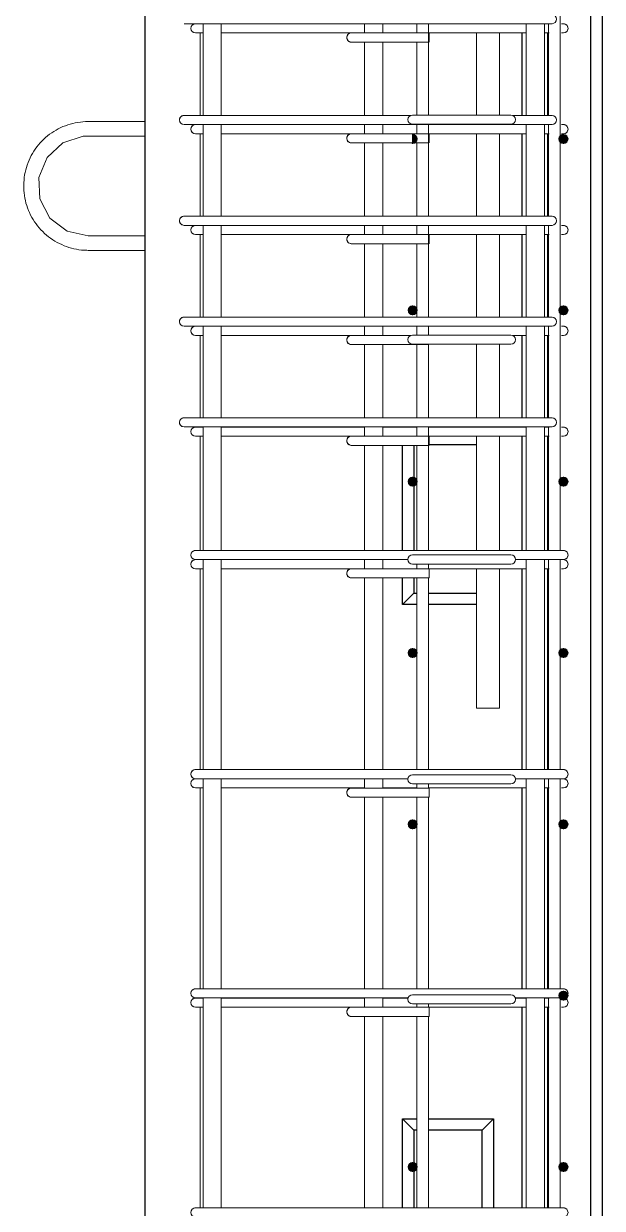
# Model space of a CAD drawing. Header units: millimetres. Extents: x -8986 to 3673, y -4076 to 6166.
# Drawn here: x 742 to 1248, y 1602 to 2639 of the extents above; entities that cross this region are included whole.
import ezdxf

# ---------------------------------------------------------------- set-up
doc = ezdxf.new("R2010")
doc.units = ezdxf.units.MM
for name, color, linetype, lineweight in [('A-GENM', 13, 'Continuous', 18), ('A-WALL', 113, 'Continuous', 25), ('S-RBAR', 171, 'Continuous', 18)]:
    doc.layers.add(name, color=color, linetype=linetype, lineweight=lineweight)

# ---------------------------------------------------------------- blocks, each defined once
blk = doc.blocks.new('12_7Ø_ Lifting Insert_COLUMN - 12_9Ø Lifting insert-1653057-Elevation Right 1')
at = {"layer": 'A-GENM'}
for p, q in [((20064.6, 2553.3), (20014.6, 2553.3)), ((20014.6, 2540.6), (20064.6, 2540.6)), ((20064.6, 2453.3), (20014.6, 2453.3)), ((20014.6, 2440.6), (20064.6, 2440.6))]:
    blk.add_line(p, q, dxfattribs=at)
at = {"layer": 'A-GENM', "flags": 128}
for points in [[(20014.6, 2553.3), (20012.3, 2553.3), (20010.1, 2553.2), (20007.8, 2552.9), (20005.6, 2552.6), (20003.4, 2552.2), (20001.2, 2551.7), (19999, 2551.2), (19996.8, 2550.5), (19994.7, 2549.7), (19992.6, 2548.9), (19990.6, 2548), (19988.5, 2547), (19986.6, 2545.9), (19984.6, 2544.7), (19982.8, 2543.5), (19980.9, 2542.2), (19979.1, 2540.8), (19977.4, 2539.4), (19975.7, 2537.8), (19974.1, 2536.3), (19972.6, 2534.6), (19971.1, 2532.9), (19969.7, 2531.1), (19968.4, 2529.3), (19967.2, 2527.4), (19966, 2525.5), (19964.9, 2523.6), (19963.8, 2521.6), (19962.9, 2519.5), (19962, 2517.4), (19961.3, 2515.3), (19960.6, 2513.2), (19960, 2511), (19959.5, 2508.8), (19959, 2506.6), (19958.7, 2504.3), (19958.5, 2502.1), (19958.3, 2499.9), (19958.2, 2497.6), (19958.2, 2495.4), (19958.4, 2493.1), (19958.6, 2490.9), (19958.8, 2488.6), (19959.2, 2486.4), (19959.7, 2484.2), (19960.2, 2482), (19960.9, 2479.9), (19961.6, 2477.7), (19962.4, 2475.6), (19963.3, 2473.6), (19964.3, 2471.5), (19965.4, 2469.5), (19966.5, 2467.6), (19967.7, 2465.7), (19969, 2463.8), (19970.4, 2462), (19971.8, 2460.3), (19973.3, 2458.6), (19974.9, 2457), (19976.5, 2455.4), (19978.2, 2454), (19979.9, 2452.5), (19981.8, 2451.2), (19983.6, 2449.9), (19985.5, 2448.7), (19987.5, 2447.6), (19989.5, 2446.5), (19991.5, 2445.6), (19993.6, 2444.7), (19995.7, 2443.9), (19997.8, 2443.2), (20000, 2442.6), (20002.2, 2442), (20004.4, 2441.6), (20006.6, 2441.2), (20008.9, 2440.9), (20011.1, 2440.8), (20013.4, 2440.7), (20014.6, 2440.6)], [(20014.6, 2453.3), (19996.2, 2457.4), (19981.2, 2468.9), (19972.4, 2485.6), (19971.5, 2504.4), (19978.7, 2521.8), (19992.5, 2534.7), (20010.4, 2540.5), (20014.6, 2540.6)]]:
    blk.add_lwpolyline(points, dxfattribs=at)

msp = doc.modelspace()

# ---------------------------------------------------------------- hatches: boundary and pattern name
at = {"layer": 'S-RBAR'}
for points in [[(1081.97995, 2534.10345), (1085.97995, 2538.10345), (1082.02415, 2542.05925), (1082.02415, 2534.68359), (1081.39981, 2534.68359)], [(1213.97995, 2534.10345), (1217.97995, 2538.10345), (1213.97995, 2542.10345), (1209.97995, 2538.10345), (1211.8256, 2536.2578)], [(1081.97995, 2384.13793), (1085.97995, 2388.13793), (1081.97995, 2392.13793), (1077.97995, 2388.13793)], [(1213.97995, 2384.13793), (1217.97995, 2388.13793), (1213.97995, 2392.13793), (1209.97995, 2388.13793), (1211.8256, 2386.29228)], [(1081.97995, 2234.17241), (1085.97995, 2238.17241), (1081.97995, 2242.17241), (1077.97995, 2238.17241), (1081.50654, 2234.64582)], [(1213.97995, 2234.17241), (1217.97995, 2238.17241), (1213.97995, 2242.17241), (1209.97995, 2238.17241), (1213.50654, 2234.64582)], [(1081.97995, 2084.2069), (1085.97995, 2088.2069), (1081.97995, 2092.2069), (1077.97995, 2088.2069)], [(1213.97995, 2084.2069), (1217.97995, 2088.2069), (1213.97995, 2092.2069), (1209.97995, 2088.2069)], [(1081.97995, 1934.24138), (1085.97995, 1938.24138), (1081.97995, 1942.24138), (1077.97995, 1938.24138)], [(1213.97995, 1934.24138), (1217.97995, 1938.24138), (1213.97995, 1942.24138), (1209.97995, 1938.24138)], [(1213.97995, 1784.27586), (1217.97995, 1788.27586), (1213.97995, 1792.27586), (1209.97995, 1788.27586), (1211.8256, 1786.43021)], [(1081.97995, 1634.31034), (1085.97995, 1638.31034), (1081.97995, 1642.31034), (1077.97995, 1638.31034)], [(1213.97995, 1634.31034), (1217.97995, 1638.31034), (1213.97995, 1642.31034), (1209.97995, 1638.31034)]]:
    msp.add_hatch(color=256, dxfattribs=at).paths.add_polyline_path(points)
h = msp.add_hatch(color=256, dxfattribs=at)
edge = h.paths.add_edge_path()
edge.add_arc((1081.97995, 2538.10345), 4, 270, 450)
edge.add_line((1081.97995, 2542.10345), (1081.97995, 2538.10345))
edge.add_line((1081.97995, 2538.10345), (1081.97995, 2534.10345))
h = msp.add_hatch(color=256, dxfattribs=at)
edge = h.paths.add_edge_path()
edge.add_arc((1213.97995, 2538.10345), 4, 0, 360)
h = msp.add_hatch(color=256, dxfattribs=at)
edge = h.paths.add_edge_path()
edge.add_arc((1081.97995, 2388.13793), 4, 0, 360)
h = msp.add_hatch(color=256, dxfattribs=at)
edge = h.paths.add_edge_path()
edge.add_arc((1213.97995, 2388.13793), 4, 0, 360)
h = msp.add_hatch(color=256, dxfattribs=at)
edge = h.paths.add_edge_path()
edge.add_arc((1081.97995, 2238.17241), 4, 0, 360)
h = msp.add_hatch(color=256, dxfattribs=at)
edge = h.paths.add_edge_path()
edge.add_arc((1213.97995, 2238.17241), 4, 0, 360)
h = msp.add_hatch(color=256, dxfattribs=at)
edge = h.paths.add_edge_path()
edge.add_arc((1081.97995, 2088.2069), 4, 0, 360)
h = msp.add_hatch(color=256, dxfattribs=at)
edge = h.paths.add_edge_path()
edge.add_arc((1213.97995, 2088.2069), 4, 0, 360)
h = msp.add_hatch(color=256, dxfattribs=at)
edge = h.paths.add_edge_path()
edge.add_arc((1081.97995, 1938.24138), 4, 0, 360)
h = msp.add_hatch(color=256, dxfattribs=at)
edge = h.paths.add_edge_path()
edge.add_arc((1213.97995, 1938.24138), 4, 0, 360)
h = msp.add_hatch(color=256, dxfattribs=at)
edge = h.paths.add_edge_path()
edge.add_arc((1213.97995, 1788.27586), 4, 0, 360)
h = msp.add_hatch(color=256, dxfattribs=at)
edge = h.paths.add_edge_path()
edge.add_arc((1081.97995, 1638.31034), 4, 0, 360)
h = msp.add_hatch(color=256, dxfattribs=at)
edge = h.paths.add_edge_path()
edge.add_arc((1213.97995, 1638.31034), 4, 0, 360)

# ---------------------------------------------------------------- linework, layer by layer
at = {"layer": 'A-WALL'}
for p, q in [((1237.97737, -1395), (1237.97737, 3660)), ((1247.97995, 3650), (1247.97995, -1395)), ((847.97995, -383.75), (847.97995, 3040)), ((1177.97995, 2558.75), (1177.97995, 2630.93359)), ((1177.97995, 2470.5), (1177.97995, 2542.68359)), ((1177.97995, 2382.25), (1177.97995, 2454.43359)), ((1177.97995, 2294), (1177.97995, 2366.18359)), ((1177.97995, 2177.93359), (1177.97995, 2277.93359)), ((1073.06285, 2177.93359), (1073.06285, 2269.93359)), ((1082.97995, 2269.93359), (1082.97995, 2177.93359)), ((1137.97995, 2270.49023), (1096.35737, 2270.49023)), ((1177.97995, 1986.10121), (1177.97995, 2161.86719)), ((1073.06285, 2130.57314), (1073.06285, 2153.86719)), ((1082.97995, 2153.86719), (1082.97995, 2140.49023)), ((1073.06285, 2130.57314), (1082.97995, 2140.49023)), ((1082.97995, 2140.49023), (1085.78092, 2140.49023)), ((1095.78092, 2140.49023), (1137.97995, 2140.49023)), ((1085.78092, 2130.57314), (1073.06285, 2130.57314)), ((1137.97995, 2130.57314), (1095.78092, 2130.57314)), ((1177.97995, 1794.26882), (1177.97995, 1970.00901)), ((1177.97995, 1602.43643), (1177.97995, 1778.15084)), ((1073.06285, 1602.43643), (1073.06285, 1680.40733)), ((1073.06285, 1680.40733), (1085.78092, 1680.40733)), ((1082.97995, 1670.49023), (1073.06285, 1680.40733)), ((1095.78092, 1680.40733), (1152.89705, 1680.40733)), ((1142.97995, 1670.49023), (1152.89705, 1680.40733)), ((1152.89705, 1680.40733), (1152.89705, 1602.43643)), ((1082.97995, 1670.49023), (1082.97995, 1602.43643)), ((1085.78092, 1670.49023), (1082.97995, 1670.49023)), ((1142.97995, 1670.49023), (1095.78092, 1670.49023)), ((1142.97995, 1602.43643), (1142.97995, 1670.49023))]:
    msp.add_line(p, q, dxfattribs=at)
at = {"layer": 'S-RBAR'}
for p, q in [((1210.97995, 2177.93359), (1210.97995, 3630)), ((881.97995, 2639), (901.97995, 2639)), ((891.97995, 2638.93359), (897.83782, 2638.93359)), ((891.97995, 2638.93359), (897.83782, 2638.93359)), ((897.83782, 2638.93359), (898.49353, 2638.93359)), ((898.58717, 2558.75), (898.58717, 2639)), ((1183.97995, 2639), (901.97995, 2639)), ((914.58717, 2558.75), (914.58717, 2639)), ((1039.97995, 2638.93359), (914.58717, 2638.93359)), ((1039.97995, 2630.93359), (1039.97995, 2639)), ((1055.97995, 2630.93359), (1055.97995, 2639)), ((1085.78092, 2638.93359), (1055.97995, 2638.93359)), ((1085.78092, 2630.93359), (1085.78092, 2639)), ((1095.78092, 2559), (1095.78092, 2639)), ((1181.37273, 2638.93359), (1095.78092, 2638.93359)), ((1181.37273, 2558.75), (1181.37273, 2639)), ((1183.97995, 2639), (1203.97995, 2639)), ((1197.37273, 2558.75), (1197.37273, 2639)), ((1197.72613, 2638.93359), (1201.56063, 2638.93359)), ((1200.97995, 2558.75), (1200.97995, 2639)), ((1212.38378, 2638.93359), (1213.97995, 2638.93359)), ((891.97995, 2630.93359), (898.43843, 2630.93359)), ((891.97995, 2630.93359), (898.43843, 2630.93359)), ((895.97995, 2558.75), (895.97995, 2630.93359)), ((1028.27411, 2630.93359), (914.58717, 2630.93359)), ((1062.41624, 2630.93359), (1028.27411, 2630.93359)), ((1062.41624, 2630.93359), (1095.68829, 2630.93359)), ((1181.37273, 2630.93359), (1096.35737, 2630.93359)), ((1096.35737, 2622.93359), (1096.35737, 2630.93359)), ((1137.97995, 2559), (1137.97995, 2630.93359)), ((1157.97995, 2559), (1157.97995, 2630.93359)), ((1197.72613, 2630.93359), (1201.56063, 2630.93359)), ((1199.97995, 2558.75), (1199.97995, 2630.93359)), ((1212.38378, 2630.93359), (1213.97995, 2630.93359)), ((1062.41624, 2622.93359), (1028.27411, 2622.93359)), ((1039.97995, 2558.75), (1039.97995, 2622.93359)), ((1055.97995, 2558.75), (1055.97995, 2622.93359)), ((1062.41624, 2622.93359), (1095.68829, 2622.93359)), ((1085.78092, 2559), (1085.78092, 2622.93359)), ((881.97995, 2558.75), (901.97995, 2558.75)), ((1080.60571, 2558.75), (901.97995, 2558.75)), ((1101.91549, 2559), (1081.91549, 2559)), ((1101.91549, 2551), (1081.91549, 2551)), ((1101.91549, 2559), (1148.04402, 2559)), ((1101.91549, 2551), (1148.04402, 2551)), ((1168.04402, 2559), (1148.04402, 2559)), ((1168.04402, 2551), (1148.04402, 2551)), ((1183.97995, 2558.75), (1169.3538, 2558.75)), ((1183.97995, 2558.75), (1203.97995, 2558.75)), ((881.97995, 2550.75), (901.97995, 2550.75)), ((891.97995, 2550.68359), (897.83782, 2550.68359)), ((891.97995, 2550.68359), (897.83782, 2550.68359)), ((891.97995, 2542.68359), (898.43843, 2542.68359)), ((891.97995, 2542.68359), (898.43843, 2542.68359)), ((895.97995, 2470.5), (895.97995, 2542.68359)), ((897.83782, 2550.68359), (898.49353, 2550.68359)), ((898.58717, 2470.5), (898.58717, 2550.75)), ((1183.97995, 2550.75), (901.97995, 2550.75)), ((914.58717, 2470.5), (914.58717, 2550.75)), ((1039.97995, 2550.68359), (914.58717, 2550.68359)), ((1028.27411, 2542.68359), (914.58717, 2542.68359)), ((1062.41624, 2542.68359), (1028.27411, 2542.68359)), ((1039.97995, 2542.68359), (1039.97995, 2550.75)), ((1055.97995, 2542.68359), (1055.97995, 2550.75)), ((1085.78092, 2550.68359), (1055.97995, 2550.68359)), ((1062.41624, 2542.68359), (1095.68829, 2542.68359)), ((1081.97995, 2542.10345), (1081.97995, 2538.10345)), ((1085.97995, 2538.10345), (1082.02415, 2542.05925)), ((1082.02415, 2542.05925), (1082.02415, 2534.68359)), ((1085.78092, 2542.68359), (1085.78092, 2550.75)), ((1095.78092, 2470.5), (1095.78092, 2550.75)), ((1181.37273, 2550.68359), (1095.78092, 2550.68359)), ((1181.37273, 2542.68359), (1096.35737, 2542.68359)), ((1096.35737, 2534.68359), (1096.35737, 2542.68359)), ((1137.97995, 2470.5), (1137.97995, 2542.68359)), ((1157.97995, 2470.5), (1157.97995, 2542.68359)), ((1181.37273, 2470.5), (1181.37273, 2550.75)), ((1183.97995, 2550.75), (1203.97995, 2550.75)), ((1197.37273, 2470.5), (1197.37273, 2550.75)), ((1197.72613, 2550.68359), (1201.56063, 2550.68359)), ((1197.72613, 2542.68359), (1201.56063, 2542.68359)), ((1199.97995, 2470.5), (1199.97995, 2542.68359)), ((1200.97995, 2470.5), (1200.97995, 2550.75)), ((1213.97995, 2542.10345), (1209.97995, 2538.10345)), ((1212.38378, 2550.68359), (1213.97995, 2550.68359)), ((1212.38378, 2542.68359), (1213.97995, 2542.68359)), ((1217.97995, 2538.10345), (1213.97995, 2542.10345)), ((1062.41624, 2534.68359), (1028.27411, 2534.68359)), ((1039.97995, 2470.5), (1039.97995, 2534.68359)), ((1055.97995, 2470.5), (1055.97995, 2534.68359)), ((1062.41624, 2534.68359), (1095.68829, 2534.68359)), ((1082.02415, 2534.68359), (1081.39981, 2534.68359)), ((1081.39981, 2534.68359), (1081.97995, 2534.10345)), ((1081.97995, 2534.10345), (1085.97995, 2538.10345)), ((1081.97995, 2538.10345), (1081.97995, 2534.10345)), ((1085.78092, 2470.5), (1085.78092, 2534.68359)), ((1209.97995, 2538.10345), (1211.8256, 2536.2578)), ((1211.8256, 2536.2578), (1213.97995, 2534.10345)), ((1213.97995, 2534.10345), (1217.97995, 2538.10345)), ((881.97995, 2470.5), (901.97995, 2470.5)), ((1183.97995, 2470.5), (901.97995, 2470.5)), ((1183.97995, 2470.5), (1203.97995, 2470.5)), ((881.97995, 2462.5), (901.97995, 2462.5)), ((891.97995, 2462.43359), (897.83782, 2462.43359)), ((891.97995, 2462.43359), (897.83782, 2462.43359)), ((897.83782, 2462.43359), (898.49353, 2462.43359)), ((898.58717, 2382.25), (898.58717, 2462.5)), ((1183.97995, 2462.5), (901.97995, 2462.5)), ((914.58717, 2382.25), (914.58717, 2462.5)), ((1039.97995, 2462.43359), (914.58717, 2462.43359)), ((1039.97995, 2454.43359), (1039.97995, 2462.5)), ((1055.97995, 2454.43359), (1055.97995, 2462.5)), ((1085.78092, 2462.43359), (1055.97995, 2462.43359)), ((1085.78092, 2454.43359), (1085.78092, 2462.5)), ((1095.78092, 2382.25), (1095.78092, 2462.5)), ((1181.37273, 2462.43359), (1095.78092, 2462.43359)), ((1181.37273, 2382.25), (1181.37273, 2462.5)), ((1183.97995, 2462.5), (1203.97995, 2462.5)), ((1197.37273, 2382.25), (1197.37273, 2462.5)), ((1197.72613, 2462.43359), (1201.56063, 2462.43359)), ((1200.97995, 2382.25), (1200.97995, 2462.5)), ((1212.38378, 2462.43359), (1213.97995, 2462.43359)), ((891.97995, 2454.43359), (898.43843, 2454.43359)), ((891.97995, 2454.43359), (898.43843, 2454.43359)), ((895.97995, 2382.25), (895.97995, 2454.43359)), ((1028.27411, 2454.43359), (914.58717, 2454.43359)), ((1062.41624, 2454.43359), (1028.27411, 2454.43359)), ((1062.41624, 2454.43359), (1095.68829, 2454.43359)), ((1181.37273, 2454.43359), (1096.35737, 2454.43359)), ((1096.35737, 2446.43359), (1096.35737, 2454.43359)), ((1137.97995, 2382.25), (1137.97995, 2454.43359)), ((1157.97995, 2382.25), (1157.97995, 2454.43359)), ((1197.72613, 2454.43359), (1201.56063, 2454.43359)), ((1199.97995, 2382.25), (1199.97995, 2454.43359)), ((1212.38378, 2454.43359), (1213.97995, 2454.43359)), ((1062.41624, 2446.43359), (1028.27411, 2446.43359)), ((1039.97995, 2382.25), (1039.97995, 2446.43359)), ((1055.97995, 2382.25), (1055.97995, 2446.43359)), ((1062.41624, 2446.43359), (1095.68829, 2446.43359)), ((1085.78092, 2382.25), (1085.78092, 2446.43359)), ((1081.97995, 2392.13793), (1077.97995, 2388.13793)), ((1077.97995, 2388.13793), (1081.97995, 2384.13793)), ((1085.97995, 2388.13793), (1081.97995, 2392.13793)), ((1081.97995, 2384.13793), (1085.97995, 2388.13793)), ((1213.97995, 2392.13793), (1209.97995, 2388.13793)), ((1209.97995, 2388.13793), (1211.8256, 2386.29228)), ((1211.8256, 2386.29228), (1213.97995, 2384.13793)), ((1217.97995, 2388.13793), (1213.97995, 2392.13793)), ((1213.97995, 2384.13793), (1217.97995, 2388.13793)), ((881.97995, 2382.25), (901.97995, 2382.25)), ((1183.97995, 2382.25), (901.97995, 2382.25)), ((1183.97995, 2382.25), (1203.97995, 2382.25)), ((881.97995, 2374.25), (901.97995, 2374.25)), ((891.97995, 2374.18359), (897.83782, 2374.18359)), ((891.97995, 2374.18359), (897.83782, 2374.18359)), ((891.97995, 2366.18359), (898.43843, 2366.18359)), ((891.97995, 2366.18359), (898.43843, 2366.18359)), ((895.97995, 2294), (895.97995, 2366.18359)), ((897.83782, 2374.18359), (898.49353, 2374.18359)), ((898.58717, 2294), (898.58717, 2374.25)), ((1183.97995, 2374.25), (901.97995, 2374.25)), ((914.58717, 2294), (914.58717, 2374.25)), ((1039.97995, 2374.18359), (914.58717, 2374.18359)), ((1028.27411, 2366.18359), (914.58717, 2366.18359)), ((1062.41624, 2366.18359), (1028.27411, 2366.18359)), ((1039.97995, 2366.18359), (1039.97995, 2374.25)), ((1055.97995, 2366.18359), (1055.97995, 2374.25)), ((1085.78092, 2374.18359), (1055.97995, 2374.18359)), ((1062.41624, 2366.18359), (1080.44539, 2366.18359)), ((1101.91549, 2366.5), (1081.91549, 2366.5)), ((1085.78092, 2366.5), (1085.78092, 2374.25)), ((1095.78092, 2366.5), (1095.78092, 2374.25)), ((1181.37273, 2374.18359), (1095.78092, 2374.18359)), ((1101.91549, 2366.5), (1148.04402, 2366.5)), ((1168.04402, 2366.5), (1148.04402, 2366.5)), ((1181.37273, 2366.18359), (1169.51412, 2366.18359)), ((1181.37273, 2294), (1181.37273, 2374.25)), ((1183.97995, 2374.25), (1203.97995, 2374.25)), ((1197.37273, 2294), (1197.37273, 2374.25)), ((1197.72613, 2374.18359), (1201.56063, 2374.18359)), ((1197.72613, 2366.18359), (1201.56063, 2366.18359)), ((1199.97995, 2294), (1199.97995, 2366.18359)), ((1200.97995, 2294), (1200.97995, 2374.25)), ((1212.38378, 2374.18359), (1213.97995, 2374.18359)), ((1212.38378, 2366.18359), (1213.97995, 2366.18359)), ((1062.41624, 2358.18359), (1028.27411, 2358.18359)), ((1039.97995, 2294), (1039.97995, 2358.18359)), ((1055.97995, 2294), (1055.97995, 2358.18359)), ((1062.41624, 2358.18359), (1095.68829, 2358.18359)), ((1101.91549, 2358.5), (1081.91549, 2358.5)), ((1085.78092, 2294), (1085.78092, 2358.18359)), ((1095.78092, 2294), (1095.78092, 2358.5)), ((1101.91549, 2358.5), (1148.04402, 2358.5)), ((1137.97995, 2294), (1137.97995, 2358.5)), ((1168.04402, 2358.5), (1148.04402, 2358.5)), ((1157.97995, 2294), (1157.97995, 2358.5)), ((881.97995, 2294), (901.97995, 2294)), ((1183.97995, 2294), (901.97995, 2294)), ((1183.97995, 2294), (1203.97995, 2294)), ((881.97995, 2286), (901.97995, 2286)), ((891.97995, 2285.93359), (897.83782, 2285.93359)), ((891.97995, 2285.93359), (897.83782, 2285.93359)), ((897.83782, 2285.93359), (898.49353, 2285.93359)), ((898.58717, 2177.93359), (898.58717, 2286)), ((1183.97995, 2286), (901.97995, 2286)), ((914.58717, 2177.93359), (914.58717, 2286)), ((1039.97995, 2285.93359), (914.58717, 2285.93359)), ((1039.97995, 2277.93359), (1039.97995, 2286)), ((1055.97995, 2277.93359), (1055.97995, 2286)), ((1085.78092, 2285.93359), (1055.97995, 2285.93359)), ((1085.78092, 2277.93359), (1085.78092, 2286)), ((1095.78092, 2177.93359), (1095.78092, 2286)), ((1181.37273, 2285.93359), (1095.78092, 2285.93359)), ((1181.37273, 2177.93359), (1181.37273, 2286)), ((1183.97995, 2286), (1203.97995, 2286)), ((1197.37273, 2177.93359), (1197.37273, 2286)), ((1197.72613, 2285.93359), (1201.56063, 2285.93359)), ((1200.97995, 2177.93359), (1200.97995, 2286)), ((1212.38378, 2285.93359), (1213.97995, 2285.93359)), ((891.97995, 2277.93359), (898.43843, 2277.93359)), ((891.97995, 2277.93359), (898.43843, 2277.93359)), ((895.97995, 2177.93359), (895.97995, 2277.93359)), ((1028.27411, 2277.93359), (914.58717, 2277.93359)), ((1062.41624, 2277.93359), (1028.27411, 2277.93359)), ((1062.41624, 2277.93359), (1095.68829, 2277.93359)), ((1181.37273, 2277.93359), (1096.35737, 2277.93359)), ((1096.35737, 2269.93359), (1096.35737, 2277.93359)), ((1137.97995, 2177.93359), (1137.97995, 2277.93359)), ((1157.97995, 2177.93359), (1157.97995, 2277.93359)), ((1197.72613, 2277.93359), (1201.56063, 2277.93359)), ((1199.97995, 2177.93359), (1199.97995, 2277.93359)), ((1212.38378, 2277.93359), (1213.97995, 2277.93359)), ((1062.41624, 2269.93359), (1028.27411, 2269.93359)), ((1039.97995, 2177.93359), (1039.97995, 2269.93359)), ((1055.97995, 2177.93359), (1055.97995, 2269.93359)), ((1062.41624, 2269.93359), (1095.68829, 2269.93359)), ((1085.78092, 2177.93359), (1085.78092, 2269.93359)), ((1081.97995, 2242.17241), (1077.97995, 2238.17241)), ((1085.97995, 2238.17241), (1081.97995, 2242.17241)), ((1213.97995, 2242.17241), (1209.97995, 2238.17241)), ((1217.97995, 2238.17241), (1213.97995, 2242.17241)), ((1077.97995, 2238.17241), (1081.50654, 2234.64582)), ((1081.50654, 2234.64582), (1081.97995, 2234.17241)), ((1081.97995, 2234.17241), (1085.97995, 2238.17241)), ((1209.97995, 2238.17241), (1213.50654, 2234.64582)), ((1213.50654, 2234.64582), (1213.97995, 2234.17241)), ((1213.97995, 2234.17241), (1217.97995, 2238.17241)), ((891.97995, 2177.93359), (911.97995, 2177.93359)), ((1193.97995, 2177.93359), (911.97995, 2177.93359)), ((1193.97995, 2177.93359), (1213.97995, 2177.93359)), ((891.97995, 2169.93359), (911.97995, 2169.93359)), ((891.97995, 2169.86719), (897.83782, 2169.86719)), ((891.97995, 2169.86719), (897.83782, 2169.86719)), ((897.83782, 2169.86719), (898.49353, 2169.86719)), ((898.58717, 1986.10121), (898.58717, 2169.93359)), ((1077.96644, 2169.93359), (911.97995, 2169.93359)), ((914.58717, 1986.10121), (914.58717, 2169.93359)), ((1039.97995, 2169.86719), (914.58717, 2169.86719)), ((1039.97995, 2161.86719), (1039.97995, 2169.93359)), ((1055.97995, 2161.86719), (1055.97995, 2169.93359)), ((1078.0174, 2169.86719), (1055.97995, 2169.86719)), ((1101.91549, 2174), (1081.91549, 2174)), ((1101.91549, 2174), (1148.04402, 2174)), ((1168.04402, 2174), (1148.04402, 2174)), ((1181.37273, 2169.86719), (1171.94211, 2169.86719)), ((1193.97995, 2169.93359), (1171.99307, 2169.93359)), ((1181.37273, 1986.10121), (1181.37273, 2169.93359)), ((1193.97995, 2169.93359), (1213.97995, 2169.93359)), ((1197.37273, 1986.10121), (1197.37273, 2169.93359)), ((1197.72613, 2169.86719), (1201.56063, 2169.86719)), ((1200.97995, 1986.10121), (1200.97995, 2169.93359)), ((1210.97995, 1986.10121), (1210.97995, 2169.93359)), ((1212.38378, 2169.86719), (1213.97995, 2169.86719)), ((891.97995, 2161.86719), (898.43843, 2161.86719)), ((891.97995, 2161.86719), (898.43843, 2161.86719)), ((895.97995, 1986.10121), (895.97995, 2161.86719)), ((1028.27411, 2161.86719), (914.58717, 2161.86719)), ((1062.41624, 2161.86719), (1028.27411, 2161.86719)), ((1062.41624, 2161.86719), (1096.35737, 2161.86719)), ((1101.91549, 2166), (1081.91549, 2166)), ((1085.78092, 2161.86719), (1085.78092, 2166)), ((1095.78092, 2161.86719), (1095.78092, 2166)), ((1181.37273, 2161.86719), (1096.35737, 2161.86719)), ((1096.35737, 2153.86719), (1096.35737, 2161.86719)), ((1101.91549, 2166), (1148.04402, 2166)), ((1137.97995, 2040), (1137.97995, 2161.86719)), ((1168.04402, 2166), (1148.04402, 2166)), ((1157.97995, 2040), (1157.97995, 2161.86719)), ((1197.72613, 2161.86719), (1201.56063, 2161.86719)), ((1199.97995, 1986.10121), (1199.97995, 2161.86719)), ((1212.38378, 2161.86719), (1213.97995, 2161.86719)), ((1062.41624, 2153.86719), (1028.27411, 2153.86719)), ((1039.97995, 1986.10121), (1039.97995, 2153.86719)), ((1055.97995, 1986.10121), (1055.97995, 2153.86719)), ((1062.41624, 2153.86719), (1096.35737, 2153.86719)), ((1085.78092, 1986.10121), (1085.78092, 2153.86719)), ((1095.78092, 1986.10121), (1095.78092, 2153.86719)), ((1081.97995, 2092.2069), (1077.97995, 2088.2069)), ((1077.97995, 2088.2069), (1081.97995, 2084.2069)), ((1085.97995, 2088.2069), (1081.97995, 2092.2069)), ((1081.97995, 2084.2069), (1085.97995, 2088.2069)), ((1213.97995, 2092.2069), (1209.97995, 2088.2069)), ((1209.97995, 2088.2069), (1213.97995, 2084.2069)), ((1217.97995, 2088.2069), (1213.97995, 2092.2069)), ((1213.97995, 2084.2069), (1217.97995, 2088.2069)), ((1157.97995, 2040), (1137.97995, 2040)), ((891.97995, 1986.10121), (911.97995, 1986.10121)), ((1193.97995, 1986.10121), (911.97995, 1986.10121)), ((1101.91549, 1981.5), (1081.91549, 1981.5)), ((1101.91549, 1981.5), (1148.04402, 1981.5)), ((1168.04402, 1981.5), (1148.04402, 1981.5)), ((1193.97995, 1986.10121), (1213.97995, 1986.10121)), ((891.97995, 1978.10121), (911.97995, 1978.10121)), ((891.97995, 1978.00901), (897.83782, 1978.00901)), ((891.97995, 1978.00901), (897.83782, 1978.00901)), ((897.83782, 1978.00901), (898.49353, 1978.00901)), ((898.58717, 1794.26882), (898.58717, 1978.10121)), ((1077.99464, 1978.10121), (911.97995, 1978.10121)), ((914.58717, 1794.26882), (914.58717, 1978.10121)), ((1039.97995, 1978.00901), (914.58717, 1978.00901)), ((1039.97995, 1969.95285), (1039.97995, 1978.10121)), ((1055.97995, 1969.95285), (1055.97995, 1978.10121)), ((1077.9825, 1978.00901), (1055.97995, 1978.00901)), ((1101.91549, 1973.5), (1081.91549, 1973.5)), ((1085.78092, 1969.95285), (1085.78092, 1973.5)), ((1095.78092, 1969.95285), (1095.78092, 1973.5)), ((1101.91549, 1973.5), (1148.04402, 1973.5)), ((1168.04402, 1973.5), (1148.04402, 1973.5)), ((1193.97995, 1978.10121), (1171.96487, 1978.10121)), ((1181.37273, 1978.00901), (1171.97701, 1978.00901)), ((1181.37273, 1794.26882), (1181.37273, 1978.10121)), ((1193.97995, 1978.10121), (1213.97995, 1978.10121)), ((1197.37273, 1794.26882), (1197.37273, 1978.10121)), ((1197.72613, 1978.00901), (1201.56063, 1978.00901)), ((1200.97995, 1794.26882), (1200.97995, 1978.10121)), ((1210.97995, 1794.26882), (1210.97995, 1978.10121)), ((1212.38378, 1978.00901), (1213.97995, 1978.00901)), ((891.97995, 1970.00901), (898.43843, 1970.00901)), ((891.97995, 1970.00901), (898.43843, 1970.00901)), ((895.97995, 1794.26882), (895.97995, 1970.00901)), ((1039.97995, 1970.00901), (914.58717, 1970.00901)), ((1062.41624, 1969.95285), (1028.27411, 1969.95285)), ((1062.41624, 1961.95285), (1028.27411, 1961.95285)), ((1039.97995, 1794.26882), (1039.97995, 1961.95285)), ((1085.78092, 1970.00901), (1055.97995, 1970.00901)), ((1055.97995, 1794.26882), (1055.97995, 1961.95285)), ((1062.41624, 1969.95285), (1096.35737, 1969.95285)), ((1062.41624, 1961.95285), (1096.35737, 1961.95285)), ((1085.78092, 1794.26882), (1085.78092, 1961.95285)), ((1181.37273, 1970.00901), (1095.78092, 1970.00901)), ((1095.78092, 1794.26882), (1095.78092, 1961.95285)), ((1096.35737, 1961.95285), (1096.35737, 1969.95285)), ((1197.72613, 1970.00901), (1201.56063, 1970.00901)), ((1199.97995, 1794.26882), (1199.97995, 1970.00901)), ((1212.38378, 1970.00901), (1213.97995, 1970.00901)), ((1081.97995, 1942.24138), (1077.97995, 1938.24138)), ((1085.97995, 1938.24138), (1081.97995, 1942.24138)), ((1213.97995, 1942.24138), (1209.97995, 1938.24138)), ((1217.97995, 1938.24138), (1213.97995, 1942.24138)), ((1077.97995, 1938.24138), (1081.97995, 1934.24138)), ((1081.97995, 1934.24138), (1085.97995, 1938.24138)), ((1209.97995, 1938.24138), (1213.97995, 1934.24138)), ((1213.97995, 1934.24138), (1217.97995, 1938.24138)), ((891.97995, 1794.26882), (911.97995, 1794.26882)), ((1193.97995, 1794.26882), (911.97995, 1794.26882)), ((1193.97995, 1794.26882), (1213.97995, 1794.26882)), ((891.97995, 1786.26882), (911.97995, 1786.26882)), ((891.97995, 1786.15084), (897.83782, 1786.15084)), ((891.97995, 1786.15084), (897.83782, 1786.15084)), ((897.83782, 1786.15084), (898.49353, 1786.15084)), ((898.58717, 1602.43643), (898.58717, 1786.26882)), ((1078.35614, 1786.26882), (911.97995, 1786.26882)), ((914.58717, 1602.43643), (914.58717, 1786.26882)), ((1039.97995, 1786.15084), (914.58717, 1786.15084)), ((1039.97995, 1778.0385), (1039.97995, 1786.26882)), ((1055.97995, 1778.0385), (1055.97995, 1786.26882)), ((1078.20239, 1786.15084), (1055.97995, 1786.15084)), ((1101.91549, 1789), (1081.91549, 1789)), ((1101.91549, 1789), (1148.04402, 1789)), ((1168.04402, 1789), (1148.04402, 1789)), ((1193.97995, 1786.26882), (1171.60336, 1786.26882)), ((1181.37273, 1786.15084), (1171.75712, 1786.15084)), ((1181.37273, 1602.43643), (1181.37273, 1786.26882)), ((1193.97995, 1786.26882), (1213.97995, 1786.26882)), ((1197.37273, 1602.43643), (1197.37273, 1786.26882)), ((1197.72613, 1786.15084), (1201.56063, 1786.15084)), ((1200.97995, 1602.43643), (1200.97995, 1786.26882)), ((1213.97995, 1792.27586), (1209.97995, 1788.27586)), ((1209.97995, 1788.27586), (1211.8256, 1786.43021)), ((1210.97995, 1602.43643), (1210.97995, 1786.26882)), ((1211.8256, 1786.43021), (1213.97995, 1784.27586)), ((1212.38378, 1786.15084), (1213.97995, 1786.15084)), ((1217.97995, 1788.27586), (1213.97995, 1792.27586)), ((1213.97995, 1784.27586), (1217.97995, 1788.27586)), ((891.97995, 1778.15084), (898.43843, 1778.15084)), ((891.97995, 1778.15084), (898.43843, 1778.15084)), ((895.97995, 1602.43643), (895.97995, 1778.15084)), ((1039.97995, 1778.15084), (914.58717, 1778.15084)), ((1062.41624, 1778.0385), (1028.27411, 1778.0385)), ((1085.78092, 1778.15084), (1055.97995, 1778.15084)), ((1062.41624, 1778.0385), (1096.35737, 1778.0385)), ((1101.91549, 1781), (1081.91549, 1781)), ((1085.78092, 1778.0385), (1085.78092, 1781)), ((1095.78092, 1778.0385), (1095.78092, 1781)), ((1181.37273, 1778.15084), (1095.78092, 1778.15084)), ((1096.35737, 1770.0385), (1096.35737, 1778.0385)), ((1101.91549, 1781), (1148.04402, 1781)), ((1168.04402, 1781), (1148.04402, 1781)), ((1197.72613, 1778.15084), (1201.56063, 1778.15084)), ((1199.97995, 1602.43643), (1199.97995, 1778.15084)), ((1212.38378, 1778.15084), (1213.97995, 1778.15084)), ((1062.41624, 1770.0385), (1028.27411, 1770.0385)), ((1039.97995, 1602.43643), (1039.97995, 1770.0385)), ((1055.97995, 1602.43643), (1055.97995, 1770.0385)), ((1062.41624, 1770.0385), (1096.35737, 1770.0385)), ((1085.78092, 1602.43643), (1085.78092, 1770.0385)), ((1095.78092, 1602.43643), (1095.78092, 1770.0385)), ((1081.97995, 1642.31034), (1077.97995, 1638.31034)), ((1077.97995, 1638.31034), (1081.97995, 1634.31034)), ((1085.97995, 1638.31034), (1081.97995, 1642.31034)), ((1081.97995, 1634.31034), (1085.97995, 1638.31034)), ((1213.97995, 1642.31034), (1209.97995, 1638.31034)), ((1209.97995, 1638.31034), (1213.97995, 1634.31034)), ((1217.97995, 1638.31034), (1213.97995, 1642.31034)), ((1213.97995, 1634.31034), (1217.97995, 1638.31034)), ((891.97995, 1602.43643), (911.97995, 1602.43643)), ((1193.97995, 1602.43643), (911.97995, 1602.43643)), ((1193.97995, 1602.43643), (1213.97995, 1602.43643))]:
    msp.add_line(p, q, dxfattribs=at)
for centre in [(1213.97995, 2538.10345), (1081.97995, 2388.13793), (1213.97995, 2388.13793), (1081.97995, 2238.17241), (1213.97995, 2238.17241), (1081.97995, 2088.2069), (1213.97995, 2088.2069), (1081.97995, 1938.24138), (1213.97995, 1938.24138), (1213.97995, 1788.27586), (1081.97995, 1638.31034), (1213.97995, 1638.31034)]:
    msp.add_circle(centre, 4, dxfattribs=at)
for centre, start, end in [((1203.97995, 2643), 270, 90), ((891.97995, 2634.93359), 90, 270), ((891.97995, 2634.93359), 90, 270), ((891.97995, 2634.93359), 120, 165), ((891.97995, 2634.93359), 195, 240), ((891.97995, 2634.93359), 90, 105), ((1213.97995, 2634.93359), 75, 90), ((1213.97995, 2634.93359), 270, 90), ((1213.97995, 2634.93359), 15, 60), ((1213.97995, 2634.93359), 300, 345), ((1028.27411, 2626.93359), 90, 270), ((1028.27411, 2626.93359), 120, 165), ((1028.27411, 2626.93359), 195, 240), ((1028.27411, 2626.93359), 255, 270), ((881.97995, 2554.75), 90, 270), ((881.97995, 2554.75), 120, 165), ((881.97995, 2554.75), 120, 165), ((881.97995, 2554.75), 195, 240), ((881.97995, 2554.75), 195, 240), ((881.97995, 2554.75), 90, 105), ((881.97995, 2554.75), 90, 105), ((1081.91549, 2555), 90, 270), ((1168.04402, 2555), 270, 90), ((1203.97995, 2554.75), 270, 90), ((891.97995, 2546.68359), 90, 270), ((891.97995, 2546.68359), 90, 270), ((891.97995, 2546.68359), 120, 165), ((891.97995, 2546.68359), 195, 240), ((891.97995, 2546.68359), 90, 105), ((1028.27411, 2538.68359), 90, 270), ((1028.27411, 2538.68359), 120, 165), ((1081.97995, 2538.10345), 270, 90), ((1213.97995, 2546.68359), 75, 90), ((1213.97995, 2546.68359), 270, 90), ((1213.97995, 2546.68359), 15, 60), ((1213.97995, 2546.68359), 300, 345), ((1028.27411, 2538.68359), 195, 240), ((1028.27411, 2538.68359), 255, 270), ((881.97995, 2466.5), 90, 270), ((881.97995, 2466.5), 120, 165), ((881.97995, 2466.5), 120, 165), ((881.97995, 2466.5), 90, 105), ((881.97995, 2466.5), 90, 105), ((1203.97995, 2466.5), 270, 90), ((881.97995, 2466.5), 195, 240), ((881.97995, 2466.5), 195, 240), ((891.97995, 2458.43359), 90, 270), ((891.97995, 2458.43359), 90, 270), ((891.97995, 2458.43359), 120, 165), ((891.97995, 2458.43359), 90, 105), ((1213.97995, 2458.43359), 75, 90), ((1213.97995, 2458.43359), 270, 90), ((1213.97995, 2458.43359), 15, 60), ((891.97995, 2458.43359), 195, 240), ((1028.27411, 2450.43359), 90, 270), ((1028.27411, 2450.43359), 120, 165), ((1028.27411, 2450.43359), 195, 240), ((1213.97995, 2458.43359), 300, 345), ((1028.27411, 2450.43359), 255, 270), ((881.97995, 2378.25), 90, 270), ((881.97995, 2378.25), 120, 165), ((881.97995, 2378.25), 120, 165), ((881.97995, 2378.25), 195, 240), ((881.97995, 2378.25), 195, 240), ((881.97995, 2378.25), 90, 105), ((881.97995, 2378.25), 90, 105), ((1203.97995, 2378.25), 270, 90), ((891.97995, 2370.18359), 90, 270), ((891.97995, 2370.18359), 90, 270), ((891.97995, 2370.18359), 120, 165), ((891.97995, 2370.18359), 195, 240), ((891.97995, 2370.18359), 90, 105), ((1028.27411, 2362.18359), 90, 270), ((1028.27411, 2362.18359), 120, 165), ((1081.91549, 2362.5), 90, 270), ((1168.04402, 2362.5), 270, 90), ((1213.97995, 2370.18359), 75, 90), ((1213.97995, 2370.18359), 270, 90), ((1213.97995, 2370.18359), 15, 60), ((1213.97995, 2370.18359), 300, 345), ((1028.27411, 2362.18359), 195, 240), ((1028.27411, 2362.18359), 255, 270), ((881.97995, 2290), 90, 270), ((881.97995, 2290), 120, 165), ((881.97995, 2290), 120, 165), ((881.97995, 2290), 90, 105), ((881.97995, 2290), 90, 105), ((1203.97995, 2290), 270, 90), ((881.97995, 2290), 195, 240), ((881.97995, 2290), 195, 240), ((891.97995, 2281.93359), 90, 270), ((891.97995, 2281.93359), 90, 270), ((891.97995, 2281.93359), 120, 165), ((891.97995, 2281.93359), 90, 105), ((1213.97995, 2281.93359), 75, 90), ((1213.97995, 2281.93359), 270, 90), ((1213.97995, 2281.93359), 15, 60), ((891.97995, 2281.93359), 195, 240), ((1028.27411, 2273.93359), 90, 270), ((1028.27411, 2273.93359), 120, 165), ((1028.27411, 2273.93359), 195, 240), ((1213.97995, 2281.93359), 300, 345), ((1028.27411, 2273.93359), 255, 270), ((891.97995, 2173.93359), 90, 270), ((891.97995, 2173.93359), 90, 105), ((891.97995, 2173.93359), 90, 105), ((1213.97995, 2173.93359), 75, 90), ((1213.97995, 2173.93359), 270, 90), ((891.97995, 2165.86719), 90, 270), ((891.97995, 2165.86719), 90, 270), ((891.97995, 2173.93359), 120, 165), ((891.97995, 2173.93359), 120, 165), ((891.97995, 2173.93359), 195, 240), ((891.97995, 2173.93359), 195, 240), ((891.97995, 2165.86719), 120, 165), ((891.97995, 2165.86719), 90, 105), ((1081.91549, 2170), 90, 270), ((1168.04402, 2170), 270, 90), ((1213.97995, 2165.86719), 75, 90), ((1213.97995, 2165.86719), 270, 90), ((1213.97995, 2173.93359), 15, 60), ((1213.97995, 2173.93359), 300, 345), ((1213.97995, 2165.86719), 15, 60), ((891.97995, 2165.86719), 195, 240), ((1028.27411, 2157.86719), 90, 270), ((1028.27411, 2157.86719), 120, 165), ((1028.27411, 2157.86719), 195, 240), ((1213.97995, 2165.86719), 300, 345), ((1028.27411, 2157.86719), 255, 270), ((891.97995, 1982.10121), 90, 270), ((891.97995, 1982.10121), 120, 165), ((891.97995, 1982.10121), 120, 165), ((891.97995, 1982.10121), 195, 240), ((891.97995, 1982.10121), 195, 240), ((891.97995, 1982.10121), 90, 105), ((891.97995, 1982.10121), 90, 105), ((1081.91549, 1977.5), 90, 270), ((1168.04402, 1977.5), 270, 90), ((1213.97995, 1982.10121), 75, 90), ((1213.97995, 1982.10121), 270, 90), ((1213.97995, 1982.10121), 15, 60), ((1213.97995, 1982.10121), 300, 345), ((891.97995, 1974.00901), 90, 270), ((891.97995, 1974.00901), 90, 270), ((891.97995, 1974.00901), 120, 165), ((891.97995, 1974.00901), 195, 240), ((891.97995, 1974.00901), 90, 105), ((1213.97995, 1974.00901), 75, 90), ((1213.97995, 1974.00901), 270, 90), ((1213.97995, 1974.00901), 15, 60), ((1213.97995, 1974.00901), 300, 345), ((1028.27411, 1965.95285), 90, 270), ((1028.27411, 1965.95285), 120, 165), ((1028.27411, 1965.95285), 195, 240), ((1028.27411, 1965.95285), 255, 270), ((891.97995, 1790.26882), 90, 270), ((891.97995, 1790.26882), 90, 105), ((891.97995, 1790.26882), 90, 105), ((1213.97995, 1790.26882), 75, 90), ((1213.97995, 1790.26882), 270, 90), ((891.97995, 1782.15084), 90, 270), ((891.97995, 1782.15084), 90, 270), ((891.97995, 1790.26882), 120, 165), ((891.97995, 1790.26882), 120, 165), ((891.97995, 1790.26882), 195, 240), ((891.97995, 1790.26882), 195, 240), ((891.97995, 1782.15084), 120, 165), ((891.97995, 1782.15084), 90, 105), ((1081.91549, 1785), 90, 270), ((1168.04402, 1785), 270, 90), ((1213.97995, 1782.15084), 75, 90), ((1213.97995, 1782.15084), 270, 90), ((1213.97995, 1790.26882), 15, 60), ((1213.97995, 1790.26882), 300, 345), ((1213.97995, 1782.15084), 15, 60), ((891.97995, 1782.15084), 195, 240), ((1028.27411, 1774.0385), 90, 270), ((1028.27411, 1774.0385), 120, 165), ((1213.97995, 1782.15084), 300, 345), ((1028.27411, 1774.0385), 195, 240), ((1028.27411, 1774.0385), 255, 270), ((891.97995, 1598.43643), 90, 270), ((891.97995, 1598.43643), 90, 105), ((891.97995, 1598.43643), 90, 105), ((1213.97995, 1598.43643), 75, 90), ((1213.97995, 1598.43643), 270, 90)]:
    msp.add_arc(centre, 4, start, end, dxfattribs=at)

# ---------------------------------------------------------------- block references
at = {"layer": 'A-GENM'}
msp.add_blockref('12_7Ø_ Lifting Insert_COLUMN - 12_9Ø Lifting insert-1653057-Elevation Right 1', (-19216.58955, 0), dxfattribs=at)

doc.saveas('drawing.dxf')
